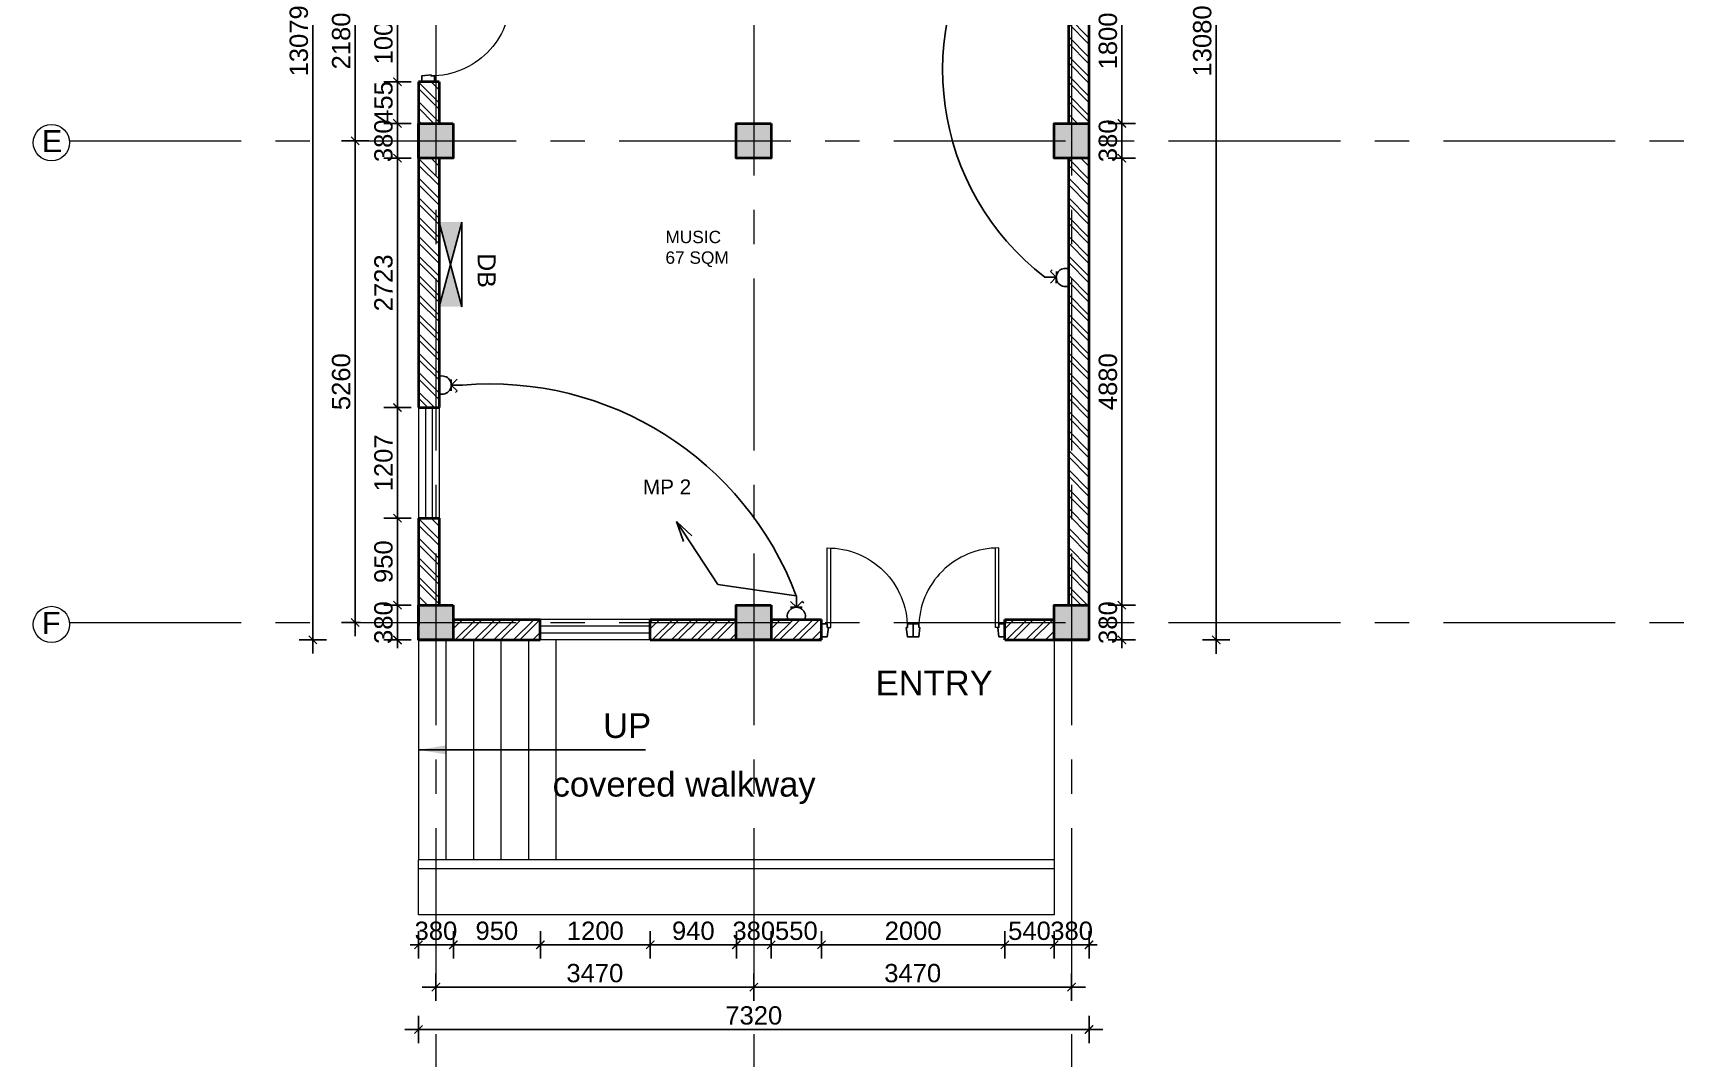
# Model space of a CAD drawing. Header units: inches. Extents: x 527934 to 2134587, y -408734 to 227304.
# Drawn here: x 1940899 to 1959071, y -250457 to -239262 of the extents above; entities that cross this region are included whole.
import ezdxf

# ---------------------------------------------------------------- set-up
doc = ezdxf.new("R2010")
doc.units = ezdxf.units.IN
doc.header["$MEASUREMENT"] = 0
doc.linetypes.add('CENTER', pattern=[2, 1.25, -0.25, 0.25, -0.25])
for name, color, linetype, lineweight in [('2 POWER TEL COMP', 3, 'Continuous', 25), ('5 DB BOXES', 3, 'Continuous', 25), ('6 LIGHT PT WIRING', 3, 'Continuous', 25), ('7 POWER PT WIRING', 3, 'Continuous', 25), ('centre line', 1, 'CENTER', 9), ('dim', 253, 'Continuous', 9), ('door', 77, 'Continuous', 13), ('furniture', 253, 'Continuous', 5), ('hatch', 250, 'Continuous', 5), ('sill', 253, 'Continuous', 13), ('stair steps', 54, 'Continuous', 20), ('text', 7, 'Continuous', 13), ('wall - brick', 30, 'Continuous', 35), ('window', 1, 'Continuous', 15)]:
    doc.layers.add(name, color=color, linetype=linetype, lineweight=lineweight)
doc.styles.add('labelling', font='arial.ttf')
doc.styles.get("Standard").update_dxf_attribs({"font": 'arial.ttf'})
doc.styles.add('style1', font='arial.ttf')
doc.dimstyles.new('dim 100', dxfattribs={"dimtxt": 200, "dimasz": 90, "dimexe": 150, "dimexo": 150, "dimgap": 50, "dimtad": 1, "dimdec": 0, "dimzin": 0, "dimdsep": 46, "dimtxsty": 'Standard', "dimblk": 'ARCHTICK', "dimcen": 100, "dimdle": 150, "dimazin": 0, "dimtfac": 1, "dimtdec": 0, "dimtix": 1, "dimtmove": 2, "dimatfit": 3, "dimfxl": 150, "dimfxlon": 1, "dimtolj": 1, "dimtzin": 0, "dimarcsym": 0})

# ---------------------------------------------------------------- blocks, each defined once
blk = doc.blocks.new('_ArchTick')
at = {"color": 0, "linetype": 'ByBlock', "const_width": 0.15}
blk.add_lwpolyline([(-0.5, -0.5), (0.5, 0.5)], dxfattribs=at)
blk = doc.blocks.new('Dd1')
at = {"layer": 'door'}
for p, q in [((6330599, 14377), (6330625, 14377)), ((6330625, 14377), (6330625, 13510)), ((6330587, 14339), (6330587, 13509))]:
    blk.add_line(p, q, dxfattribs=at)
at = {"layer": 'door', "lineweight": 25}
for points in [[(6330599, 14377), (6330587, 14377), (6330587, 14339), (6330524, 14339), (6330524, 14479), (6330587, 14479)], [(6331449, 14377), (6331461, 14377), (6331461, 14339), (6331524, 14339), (6331524, 14479), (6331461, 14479)]]:
    blk.add_lwpolyline(points, close=True, dxfattribs=at)
at = {"layer": 'door'}
blk.add_arc((6330593, 14377), 868, 269.6039, 0, dxfattribs=at)
blk = doc.blocks.new('*D2241')
at = {"layer": 'Defpoints', "color": 0, "ltscale": 400}
for p in [(1945409, -238791), (1944875, -239791), (1945409, -239791)]:
    blk.add_point(p, dxfattribs=at)
at = {"layer": 'dim', "color": 0, "lineweight": -2, "ltscale": 400}
for p, q in [((1944875, -238641), (1944875, -239941)), ((1945025, -238791), (1944725, -238791)), ((1945025, -239791), (1944725, -239791))]:
    blk.add_line(p, q, dxfattribs=at)
at = {"layer": 'dim', "color": 0, "lineweight": -2, "ltscale": 400, "xscale": 90, "yscale": 90, "zscale": 90}
for p, rotation in [((1944875, -238791), 90), ((1944875, -239791), 270)]:
    blk.add_blockref('_ArchTick', p, dxfattribs=dict(at, rotation=rotation))
at = {"layer": 'dim', "color": 0, "ltscale": 400, "insert": (1944723, -239291), "char_height": 200, "attachment_point": 5, "rotation": 90}
blk.add_mtext('\\A1;1000', dxfattribs=at)
blk = doc.blocks.new('*D2242')
at = {"layer": 'Defpoints', "color": 0, "ltscale": 400}
for p in [(1945409, -239791), (1944875, -240246), (1945409, -240246)]:
    blk.add_point(p, dxfattribs=at)
at = {"layer": 'dim', "color": 0, "lineweight": -2, "ltscale": 400}
for p, q in [((1945025, -239791), (1944725, -239791)), ((1944875, -239791), (1944875, -239701)), ((1944875, -239791), (1944875, -240246)), ((1945025, -240246), (1944725, -240246)), ((1944875, -240246), (1944875, -240336))]:
    blk.add_line(p, q, dxfattribs=at)
at = {"layer": 'dim', "color": 0, "lineweight": -2, "ltscale": 400, "xscale": 90, "yscale": 90, "zscale": 90}
for p, rotation in [((1944875, -239791), 270), ((1944875, -240246), 90)]:
    blk.add_blockref('_ArchTick', p, dxfattribs=dict(at, rotation=rotation))
at = {"layer": 'dim', "color": 0, "ltscale": 400, "insert": (1944723, -240018), "char_height": 200, "attachment_point": 5, "rotation": 90}
blk.add_mtext('\\A1;455', dxfattribs=at)
blk = doc.blocks.new('*D2243')
at = {"layer": 'Defpoints', "color": 0, "ltscale": 400}
for p in [(1945409, -240246), (1944875, -240626), (1945409, -240626)]:
    blk.add_point(p, dxfattribs=at)
at = {"layer": 'dim', "color": 0, "lineweight": -2, "ltscale": 400}
for p, q in [((1944875, -240246), (1944875, -240156)), ((1945025, -240246), (1944725, -240246)), ((1944875, -240246), (1944875, -240626)), ((1945025, -240626), (1944725, -240626)), ((1944875, -240626), (1944875, -240716))]:
    blk.add_line(p, q, dxfattribs=at)
at = {"layer": 'dim', "color": 0, "lineweight": -2, "ltscale": 400, "xscale": 90, "yscale": 90, "zscale": 90}
for p, rotation in [((1944875, -240246), 270), ((1944875, -240626), 90)]:
    blk.add_blockref('_ArchTick', p, dxfattribs=dict(at, rotation=rotation))
at = {"layer": 'dim', "color": 0, "ltscale": 400, "insert": (1944723, -240436), "char_height": 200, "attachment_point": 5, "rotation": 90}
blk.add_mtext('\\A1;380', dxfattribs=at)
blk = doc.blocks.new('*D2244')
at = {"layer": 'Defpoints', "color": 0, "ltscale": 400}
for p in [(1945409, -240626), (1944875, -243349), (1945409, -243349)]:
    blk.add_point(p, dxfattribs=at)
at = {"layer": 'dim', "color": 0, "lineweight": -2, "ltscale": 400}
for p, q in [((1944875, -240476), (1944875, -243499)), ((1945025, -240626), (1944725, -240626)), ((1945025, -243349), (1944725, -243349))]:
    blk.add_line(p, q, dxfattribs=at)
at = {"layer": 'dim', "color": 0, "lineweight": -2, "ltscale": 400, "xscale": 90, "yscale": 90, "zscale": 90}
for p, rotation in [((1944875, -240626), 90), ((1944875, -243349), 270)]:
    blk.add_blockref('_ArchTick', p, dxfattribs=dict(at, rotation=rotation))
at = {"layer": 'dim', "color": 0, "ltscale": 400, "insert": (1944723, -241987), "char_height": 200, "attachment_point": 5, "rotation": 90}
blk.add_mtext('\\A1;2723', dxfattribs=at)
blk = doc.blocks.new('*D2245')
at = {"layer": 'Defpoints', "color": 0, "ltscale": 400}
for p in [(1945409, -243349), (1944875, -244556), (1945409, -244556)]:
    blk.add_point(p, dxfattribs=at)
at = {"layer": 'dim', "color": 0, "lineweight": -2, "ltscale": 400}
for p, q in [((1944875, -243199), (1944875, -244706)), ((1945025, -243349), (1944725, -243349)), ((1945025, -244556), (1944725, -244556))]:
    blk.add_line(p, q, dxfattribs=at)
at = {"layer": 'dim', "color": 0, "lineweight": -2, "ltscale": 400, "xscale": 90, "yscale": 90, "zscale": 90}
for p, rotation in [((1944875, -243349), 90), ((1944875, -244556), 270)]:
    blk.add_blockref('_ArchTick', p, dxfattribs=dict(at, rotation=rotation))
at = {"layer": 'dim', "color": 0, "ltscale": 400, "insert": (1944723, -243952), "char_height": 200, "attachment_point": 5, "rotation": 90}
blk.add_mtext('\\A1;1207', dxfattribs=at)
blk = doc.blocks.new('*D2246')
at = {"layer": 'Defpoints', "color": 0, "ltscale": 400}
for p in [(1945409, -244556), (1944875, -245506), (1945409, -245506)]:
    blk.add_point(p, dxfattribs=at)
at = {"layer": 'dim', "color": 0, "lineweight": -2, "ltscale": 400}
for p, q in [((1945025, -244556), (1944725, -244556)), ((1944875, -244406), (1944875, -245656)), ((1945025, -245506), (1944725, -245506))]:
    blk.add_line(p, q, dxfattribs=at)
at = {"layer": 'dim', "color": 0, "lineweight": -2, "ltscale": 400, "xscale": 90, "yscale": 90, "zscale": 90}
for p, rotation in [((1944875, -244556), 90), ((1944875, -245506), 270)]:
    blk.add_blockref('_ArchTick', p, dxfattribs=dict(at, rotation=rotation))
at = {"layer": 'dim', "color": 0, "ltscale": 400, "insert": (1944723, -245031), "char_height": 200, "attachment_point": 5, "rotation": 90}
blk.add_mtext('\\A1;950', dxfattribs=at)
blk = doc.blocks.new('*D2247')
at = {"layer": 'Defpoints', "color": 0, "ltscale": 400}
for p in [(1945409, -245506), (1944875, -245886), (1945409, -245886)]:
    blk.add_point(p, dxfattribs=at)
at = {"layer": 'dim', "color": 0, "lineweight": -2, "ltscale": 400}
for p, q in [((1944875, -245506), (1944875, -245416)), ((1945025, -245506), (1944725, -245506)), ((1944875, -245506), (1944875, -245886)), ((1945025, -245886), (1944725, -245886)), ((1944875, -245886), (1944875, -245976))]:
    blk.add_line(p, q, dxfattribs=at)
at = {"layer": 'dim', "color": 0, "lineweight": -2, "ltscale": 400, "xscale": 90, "yscale": 90, "zscale": 90}
for p, rotation in [((1944875, -245506), 270), ((1944875, -245886), 90)]:
    blk.add_blockref('_ArchTick', p, dxfattribs=dict(at, rotation=rotation))
at = {"layer": 'dim', "color": 0, "ltscale": 400, "insert": (1944723, -245696), "char_height": 200, "attachment_point": 5, "rotation": 90}
blk.add_mtext('\\A1;380', dxfattribs=at)
blk = doc.blocks.new('*D2248')
at = {"layer": 'Defpoints', "color": 0, "ltscale": 400}
for p in [(1945928, -232806), (1943951, -245885), (1945928, -245885)]:
    blk.add_point(p, dxfattribs=at)
at = {"layer": 'dim', "color": 0, "lineweight": -2, "ltscale": 400}
for p, q in [((1943951, -232656), (1943951, -246035)), ((1944101, -232806), (1943801, -232806)), ((1944101, -245885), (1943801, -245885))]:
    blk.add_line(p, q, dxfattribs=at)
at = {"layer": 'dim', "color": 0, "lineweight": -2, "ltscale": 400, "xscale": 90, "yscale": 90, "zscale": 90}
for p, rotation in [((1943951, -232806), 90), ((1943951, -245885), 270)]:
    blk.add_blockref('_ArchTick', p, dxfattribs=dict(at, rotation=rotation))
at = {"layer": 'dim', "color": 0, "ltscale": 400, "insert": (1943799, -239345), "char_height": 200, "attachment_point": 5, "rotation": 90}
blk.add_mtext('\\A1;13079', dxfattribs=at)
blk = doc.blocks.new('*D2250')
at = {"layer": 'Defpoints', "color": 0, "ltscale": 400}
for p in [(1945433, -238256), (1944413, -240436), (1945433, -240436)]:
    blk.add_point(p, dxfattribs=at)
at = {"layer": 'dim', "color": 0, "lineweight": -2, "ltscale": 400}
for p, q in [((1944413, -238106), (1944413, -240586)), ((1944563, -238256), (1944263, -238256)), ((1944563, -240436), (1944263, -240436))]:
    blk.add_line(p, q, dxfattribs=at)
at = {"layer": 'dim', "color": 0, "lineweight": -2, "ltscale": 400, "xscale": 90, "yscale": 90, "zscale": 90}
for p, rotation in [((1944413, -238256), 90), ((1944413, -240436), 270)]:
    blk.add_blockref('_ArchTick', p, dxfattribs=dict(at, rotation=rotation))
at = {"layer": 'dim', "color": 0, "ltscale": 400, "insert": (1944261, -239346), "char_height": 200, "attachment_point": 5, "rotation": 90}
blk.add_mtext('\\A1;2180', dxfattribs=at)
blk = doc.blocks.new('*D2251')
at = {"layer": 'Defpoints', "color": 0, "ltscale": 400}
for p in [(1945105, -245485), (1945485, -245485), (1945485, -249214)]:
    blk.add_point(p, dxfattribs=at)
at = {"layer": 'dim', "color": 0, "lineweight": -2, "ltscale": 400}
for p, q in [((1945105, -249064), (1945105, -249364)), ((1945485, -249064), (1945485, -249364)), ((1945105, -249214), (1945015, -249214)), ((1945105, -249214), (1945485, -249214)), ((1945485, -249214), (1945575, -249214))]:
    blk.add_line(p, q, dxfattribs=at)
at = {"layer": 'dim', "color": 0, "lineweight": -2, "ltscale": 400, "xscale": 90, "yscale": 90, "zscale": 90}
blk.add_blockref('_ArchTick', (1945105, -249214), dxfattribs=at)
at = {"layer": 'dim', "color": 0, "lineweight": -2, "ltscale": 400, "xscale": 90, "yscale": 90, "zscale": 90, "rotation": 180}
blk.add_blockref('_ArchTick', (1945485, -249214), dxfattribs=at)
at = {"layer": 'dim', "color": 0, "ltscale": 400, "insert": (1945295, -249062), "char_height": 200, "attachment_point": 5}
blk.add_mtext('\\A1;380', dxfattribs=at)
blk = doc.blocks.new('*D2252')
at = {"layer": 'Defpoints', "color": 0, "ltscale": 400}
for p in [(1945485, -245485), (1946435, -245485), (1946435, -249214)]:
    blk.add_point(p, dxfattribs=at)
at = {"layer": 'dim', "color": 0, "lineweight": -2, "ltscale": 400}
for p, q in [((1945485, -249064), (1945485, -249364)), ((1946435, -249064), (1946435, -249364)), ((1945335, -249214), (1946585, -249214))]:
    blk.add_line(p, q, dxfattribs=at)
at = {"layer": 'dim', "color": 0, "lineweight": -2, "ltscale": 400, "xscale": 90, "yscale": 90, "zscale": 90, "rotation": 180}
blk.add_blockref('_ArchTick', (1945485, -249214), dxfattribs=at)
at = {"layer": 'dim', "color": 0, "lineweight": -2, "ltscale": 400, "xscale": 90, "yscale": 90, "zscale": 90}
blk.add_blockref('_ArchTick', (1946435, -249214), dxfattribs=at)
at = {"layer": 'dim', "color": 0, "ltscale": 400, "insert": (1945960, -249062), "char_height": 200, "attachment_point": 5}
blk.add_mtext('\\A1;950', dxfattribs=at)
blk = doc.blocks.new('*D2253')
at = {"layer": 'Defpoints', "color": 0, "ltscale": 400}
for p in [(1946435, -245485), (1947635, -245485), (1947635, -249214)]:
    blk.add_point(p, dxfattribs=at)
at = {"layer": 'dim', "color": 0, "lineweight": -2, "ltscale": 400}
for p, q in [((1946435, -249064), (1946435, -249364)), ((1947635, -249064), (1947635, -249364)), ((1946285, -249214), (1947785, -249214))]:
    blk.add_line(p, q, dxfattribs=at)
at = {"layer": 'dim', "color": 0, "lineweight": -2, "ltscale": 400, "xscale": 90, "yscale": 90, "zscale": 90, "rotation": 180}
blk.add_blockref('_ArchTick', (1946435, -249214), dxfattribs=at)
at = {"layer": 'dim', "color": 0, "lineweight": -2, "ltscale": 400, "xscale": 90, "yscale": 90, "zscale": 90}
blk.add_blockref('_ArchTick', (1947635, -249214), dxfattribs=at)
at = {"layer": 'dim', "color": 0, "ltscale": 400, "insert": (1947035, -249062), "char_height": 200, "attachment_point": 5}
blk.add_mtext('\\A1;1200', dxfattribs=at)
blk = doc.blocks.new('*D2254')
at = {"layer": 'Defpoints', "color": 0, "ltscale": 400}
for p in [(1947635, -245485), (1948575, -245485), (1948575, -249214)]:
    blk.add_point(p, dxfattribs=at)
at = {"layer": 'dim', "color": 0, "lineweight": -2, "ltscale": 400}
for p, q in [((1947635, -249064), (1947635, -249364)), ((1948575, -249064), (1948575, -249364)), ((1947485, -249214), (1948725, -249214))]:
    blk.add_line(p, q, dxfattribs=at)
at = {"layer": 'dim', "color": 0, "lineweight": -2, "ltscale": 400, "xscale": 90, "yscale": 90, "zscale": 90, "rotation": 180}
blk.add_blockref('_ArchTick', (1947635, -249214), dxfattribs=at)
at = {"layer": 'dim', "color": 0, "lineweight": -2, "ltscale": 400, "xscale": 90, "yscale": 90, "zscale": 90}
blk.add_blockref('_ArchTick', (1948575, -249214), dxfattribs=at)
at = {"layer": 'dim', "color": 0, "ltscale": 400, "insert": (1948105, -249062), "char_height": 200, "attachment_point": 5}
blk.add_mtext('\\A1;940', dxfattribs=at)
blk = doc.blocks.new('*D2255')
at = {"layer": 'Defpoints', "color": 0, "ltscale": 400}
for p in [(1948575, -245485), (1948955, -245485), (1948955, -249214)]:
    blk.add_point(p, dxfattribs=at)
at = {"layer": 'dim', "color": 0, "lineweight": -2, "ltscale": 400}
for p, q in [((1948575, -249064), (1948575, -249364)), ((1948955, -249064), (1948955, -249364)), ((1948575, -249214), (1948485, -249214)), ((1948575, -249214), (1948955, -249214)), ((1948955, -249214), (1949045, -249214))]:
    blk.add_line(p, q, dxfattribs=at)
at = {"layer": 'dim', "color": 0, "lineweight": -2, "ltscale": 400, "xscale": 90, "yscale": 90, "zscale": 90}
blk.add_blockref('_ArchTick', (1948575, -249214), dxfattribs=at)
at = {"layer": 'dim', "color": 0, "lineweight": -2, "ltscale": 400, "xscale": 90, "yscale": 90, "zscale": 90, "rotation": 180}
blk.add_blockref('_ArchTick', (1948955, -249214), dxfattribs=at)
at = {"layer": 'dim', "color": 0, "ltscale": 400, "insert": (1948765, -249062), "char_height": 200, "attachment_point": 5}
blk.add_mtext('\\A1;380', dxfattribs=at)
blk = doc.blocks.new('*D2256')
at = {"layer": 'Defpoints', "color": 0, "ltscale": 400}
for p in [(1948955, -245485), (1949505, -245485), (1949505, -249214)]:
    blk.add_point(p, dxfattribs=at)
at = {"layer": 'dim', "color": 0, "lineweight": -2, "ltscale": 400}
for p, q in [((1948955, -249064), (1948955, -249364)), ((1949505, -249064), (1949505, -249364)), ((1948805, -249214), (1949655, -249214))]:
    blk.add_line(p, q, dxfattribs=at)
at = {"layer": 'dim', "color": 0, "lineweight": -2, "ltscale": 400, "xscale": 90, "yscale": 90, "zscale": 90, "rotation": 180}
blk.add_blockref('_ArchTick', (1948955, -249214), dxfattribs=at)
at = {"layer": 'dim', "color": 0, "lineweight": -2, "ltscale": 400, "xscale": 90, "yscale": 90, "zscale": 90}
blk.add_blockref('_ArchTick', (1949505, -249214), dxfattribs=at)
at = {"layer": 'dim', "color": 0, "ltscale": 400, "insert": (1949230, -249062), "char_height": 200, "attachment_point": 5}
blk.add_mtext('\\A1;550', dxfattribs=at)
blk = doc.blocks.new('*D2257')
at = {"layer": 'Defpoints', "color": 0, "ltscale": 400}
for p in [(1951505, -245485), (1952045, -245485), (1952045, -249214)]:
    blk.add_point(p, dxfattribs=at)
at = {"layer": 'dim', "color": 0, "lineweight": -2, "ltscale": 400}
for p, q in [((1951505, -249064), (1951505, -249364)), ((1952045, -249064), (1952045, -249364)), ((1951505, -249214), (1951415, -249214)), ((1951505, -249214), (1952045, -249214)), ((1952045, -249214), (1952135, -249214))]:
    blk.add_line(p, q, dxfattribs=at)
at = {"layer": 'dim', "color": 0, "lineweight": -2, "ltscale": 400, "xscale": 90, "yscale": 90, "zscale": 90}
blk.add_blockref('_ArchTick', (1951505, -249214), dxfattribs=at)
at = {"layer": 'dim', "color": 0, "lineweight": -2, "ltscale": 400, "xscale": 90, "yscale": 90, "zscale": 90, "rotation": 180}
blk.add_blockref('_ArchTick', (1952045, -249214), dxfattribs=at)
at = {"layer": 'dim', "color": 0, "ltscale": 400, "insert": (1951775, -249062), "char_height": 200, "attachment_point": 5}
blk.add_mtext('\\A1;540', dxfattribs=at)
blk = doc.blocks.new('*D2258')
at = {"layer": 'Defpoints', "color": 0, "ltscale": 400}
for p in [(1952045, -245485), (1952425, -245485), (1952425, -249214)]:
    blk.add_point(p, dxfattribs=at)
at = {"layer": 'dim', "color": 0, "lineweight": -2, "ltscale": 400}
for p, q in [((1952045, -249064), (1952045, -249364)), ((1952425, -249064), (1952425, -249364)), ((1952045, -249214), (1951955, -249214)), ((1952045, -249214), (1952425, -249214)), ((1952425, -249214), (1952515, -249214))]:
    blk.add_line(p, q, dxfattribs=at)
at = {"layer": 'dim', "color": 0, "lineweight": -2, "ltscale": 400, "xscale": 90, "yscale": 90, "zscale": 90}
blk.add_blockref('_ArchTick', (1952045, -249214), dxfattribs=at)
at = {"layer": 'dim', "color": 0, "lineweight": -2, "ltscale": 400, "xscale": 90, "yscale": 90, "zscale": 90, "rotation": 180}
blk.add_blockref('_ArchTick', (1952425, -249214), dxfattribs=at)
at = {"layer": 'dim', "color": 0, "ltscale": 400, "insert": (1952235, -249062), "char_height": 200, "attachment_point": 5}
blk.add_mtext('\\A1;380', dxfattribs=at)
blk = doc.blocks.new('*D2259')
at = {"layer": 'Defpoints', "color": 0, "ltscale": 400}
for p in [(1945295, -245539), (1948765, -245539), (1948765, -249676)]:
    blk.add_point(p, dxfattribs=at)
at = {"layer": 'dim', "color": 0, "lineweight": -2, "ltscale": 400}
for p, q in [((1945295, -249526), (1945295, -249826)), ((1948765, -249526), (1948765, -249826)), ((1945145, -249676), (1948915, -249676))]:
    blk.add_line(p, q, dxfattribs=at)
at = {"layer": 'dim', "color": 0, "lineweight": -2, "ltscale": 400, "xscale": 90, "yscale": 90, "zscale": 90, "rotation": 180}
blk.add_blockref('_ArchTick', (1945295, -249676), dxfattribs=at)
at = {"layer": 'dim', "color": 0, "lineweight": -2, "ltscale": 400, "xscale": 90, "yscale": 90, "zscale": 90}
blk.add_blockref('_ArchTick', (1948765, -249676), dxfattribs=at)
at = {"layer": 'dim', "color": 0, "ltscale": 400, "insert": (1947030, -249524), "char_height": 200, "attachment_point": 5}
blk.add_mtext('\\A1;3470', dxfattribs=at)
blk = doc.blocks.new('*D2260')
at = {"layer": 'Defpoints', "color": 0, "ltscale": 400}
for p in [(1948765, -245539), (1952235, -245539), (1952235, -249676)]:
    blk.add_point(p, dxfattribs=at)
at = {"layer": 'dim', "color": 0, "lineweight": -2, "ltscale": 400}
for p, q in [((1948765, -249526), (1948765, -249826)), ((1952235, -249526), (1952235, -249826)), ((1948615, -249676), (1952385, -249676))]:
    blk.add_line(p, q, dxfattribs=at)
at = {"layer": 'dim', "color": 0, "lineweight": -2, "ltscale": 400, "xscale": 90, "yscale": 90, "zscale": 90, "rotation": 180}
blk.add_blockref('_ArchTick', (1948765, -249676), dxfattribs=at)
at = {"layer": 'dim', "color": 0, "lineweight": -2, "ltscale": 400, "xscale": 90, "yscale": 90, "zscale": 90}
blk.add_blockref('_ArchTick', (1952235, -249676), dxfattribs=at)
at = {"layer": 'dim', "color": 0, "ltscale": 400, "insert": (1950500, -249524), "char_height": 200, "attachment_point": 5}
blk.add_mtext('\\A1;3470', dxfattribs=at)
blk = doc.blocks.new('*D2261')
at = {"layer": 'Defpoints', "color": 0, "ltscale": 400}
for p in [(1945105, -245665), (1952425, -245666), (1952425, -250138)]:
    blk.add_point(p, dxfattribs=at)
at = {"layer": 'dim', "color": 0, "lineweight": -2, "ltscale": 400}
for p, q in [((1945105, -249988), (1945105, -250288)), ((1952425, -249988), (1952425, -250288)), ((1944955, -250138), (1952575, -250138))]:
    blk.add_line(p, q, dxfattribs=at)
at = {"layer": 'dim', "color": 0, "lineweight": -2, "ltscale": 400, "xscale": 90, "yscale": 90, "zscale": 90, "rotation": 180}
blk.add_blockref('_ArchTick', (1945105, -250138), dxfattribs=at)
at = {"layer": 'dim', "color": 0, "lineweight": -2, "ltscale": 400, "xscale": 90, "yscale": 90, "zscale": 90}
blk.add_blockref('_ArchTick', (1952425, -250138), dxfattribs=at)
at = {"layer": 'dim', "color": 0, "ltscale": 400, "insert": (1948765, -249986), "char_height": 200, "attachment_point": 5}
blk.add_mtext('\\A1;7320', dxfattribs=at)
blk = doc.blocks.new('*D2262')
at = {"layer": 'Defpoints', "color": 0, "ltscale": 400}
for p in [(1944413, -240436), (1944621, -240436), (1944621, -245696)]:
    blk.add_point(p, dxfattribs=at)
at = {"layer": 'furniture', "color": 0, "lineweight": -2, "ltscale": 400}
for p, q in [((1944413, -245846), (1944413, -240286)), ((1944471, -240436), (1944263, -240436)), ((1944471, -245696), (1944263, -245696))]:
    blk.add_line(p, q, dxfattribs=at)
at = {"layer": 'furniture', "color": 0, "lineweight": -2, "ltscale": 400, "xscale": 90, "yscale": 90, "zscale": 90}
for p, rotation in [((1944413, -240436), 90), ((1944413, -245696), 270)]:
    blk.add_blockref('_ArchTick', p, dxfattribs=dict(at, rotation=rotation))
at = {"layer": 'furniture', "color": 0, "ltscale": 400, "insert": (1944261, -243066), "char_height": 200, "attachment_point": 5, "rotation": 90}
blk.add_mtext('\\A1;5260', dxfattribs=at)
blk = doc.blocks.new('*D2263')
at = {"layer": 'Defpoints', "color": 0, "ltscale": 400}
for p in [(1949505, -245485), (1951505, -245485), (1951505, -249214)]:
    blk.add_point(p, dxfattribs=at)
at = {"layer": 'furniture', "color": 0, "lineweight": -2, "ltscale": 400}
for p, q in [((1949505, -249064), (1949505, -249364)), ((1951505, -249064), (1951505, -249364)), ((1949355, -249214), (1951655, -249214))]:
    blk.add_line(p, q, dxfattribs=at)
at = {"layer": 'furniture', "color": 0, "lineweight": -2, "ltscale": 400, "xscale": 90, "yscale": 90, "zscale": 90, "rotation": 180}
blk.add_blockref('_ArchTick', (1949505, -249214), dxfattribs=at)
at = {"layer": 'furniture', "color": 0, "lineweight": -2, "ltscale": 400, "xscale": 90, "yscale": 90, "zscale": 90}
blk.add_blockref('_ArchTick', (1951505, -249214), dxfattribs=at)
at = {"layer": 'furniture', "color": 0, "ltscale": 400, "insert": (1950505, -249062), "char_height": 200, "attachment_point": 5}
blk.add_mtext('\\A1;2000', dxfattribs=at)
blk = doc.blocks.new('*D2784')
at = {"layer": 'Defpoints', "color": 0, "ltscale": 400}
for p in [(1952425, -245506), (1952784, -245506), (1952425, -245886)]:
    blk.add_point(p, dxfattribs=at)
at = {"layer": 'furniture', "color": 0, "lineweight": -2, "ltscale": 400}
for p, q in [((1952784, -245506), (1952784, -245416)), ((1952634, -245506), (1952934, -245506)), ((1952784, -245886), (1952784, -245506)), ((1952634, -245886), (1952934, -245886)), ((1952784, -245886), (1952784, -245976))]:
    blk.add_line(p, q, dxfattribs=at)
at = {"layer": 'furniture', "color": 0, "lineweight": -2, "ltscale": 400, "xscale": 90, "yscale": 90, "zscale": 90}
for p, rotation in [((1952784, -245506), 270), ((1952784, -245886), 90)]:
    blk.add_blockref('_ArchTick', p, dxfattribs=dict(at, rotation=rotation))
at = {"layer": 'furniture', "color": 0, "ltscale": 400, "insert": (1952632, -245696), "char_height": 200, "attachment_point": 5, "rotation": 90}
blk.add_mtext('\\A1;380', dxfattribs=at)
blk = doc.blocks.new('*D2785')
at = {"layer": 'Defpoints', "color": 0, "ltscale": 400}
for p in [(1952425, -240626), (1952784, -240626), (1952425, -245506)]:
    blk.add_point(p, dxfattribs=at)
at = {"layer": 'furniture', "color": 0, "lineweight": -2, "ltscale": 400}
for p, q in [((1952784, -245656), (1952784, -240476)), ((1952634, -240626), (1952934, -240626)), ((1952634, -245506), (1952934, -245506))]:
    blk.add_line(p, q, dxfattribs=at)
at = {"layer": 'furniture', "color": 0, "lineweight": -2, "ltscale": 400, "xscale": 90, "yscale": 90, "zscale": 90}
for p, rotation in [((1952784, -240626), 90), ((1952784, -245506), 270)]:
    blk.add_blockref('_ArchTick', p, dxfattribs=dict(at, rotation=rotation))
at = {"layer": 'furniture', "color": 0, "ltscale": 400, "insert": (1952632, -243066), "char_height": 200, "attachment_point": 5, "rotation": 90}
blk.add_mtext('\\A1;4880', dxfattribs=at)
blk = doc.blocks.new('*D2786')
at = {"layer": 'Defpoints', "color": 0, "ltscale": 400}
for p in [(1952425, -240246), (1952784, -240246), (1952425, -240626)]:
    blk.add_point(p, dxfattribs=at)
at = {"layer": 'furniture', "color": 0, "lineweight": -2, "ltscale": 400}
for p, q in [((1952784, -240246), (1952784, -240156)), ((1952634, -240246), (1952934, -240246)), ((1952784, -240626), (1952784, -240246)), ((1952634, -240626), (1952934, -240626)), ((1952784, -240626), (1952784, -240716))]:
    blk.add_line(p, q, dxfattribs=at)
at = {"layer": 'furniture', "color": 0, "lineweight": -2, "ltscale": 400, "xscale": 90, "yscale": 90, "zscale": 90}
for p, rotation in [((1952784, -240246), 270), ((1952784, -240626), 90)]:
    blk.add_blockref('_ArchTick', p, dxfattribs=dict(at, rotation=rotation))
at = {"layer": 'furniture', "color": 0, "ltscale": 400, "insert": (1952632, -240436), "char_height": 200, "attachment_point": 5, "rotation": 90}
blk.add_mtext('\\A1;380', dxfattribs=at)
blk = doc.blocks.new('*D2787')
at = {"layer": 'Defpoints', "color": 0, "ltscale": 400}
for p in [(1952425, -238446), (1952784, -238446), (1952425, -240246)]:
    blk.add_point(p, dxfattribs=at)
at = {"layer": 'furniture', "color": 0, "lineweight": -2, "ltscale": 400}
for p, q in [((1952784, -240396), (1952784, -238296)), ((1952634, -238446), (1952934, -238446)), ((1952634, -240246), (1952934, -240246))]:
    blk.add_line(p, q, dxfattribs=at)
at = {"layer": 'furniture', "color": 0, "lineweight": -2, "ltscale": 400, "xscale": 90, "yscale": 90, "zscale": 90}
for p, rotation in [((1952784, -238446), 90), ((1952784, -240246), 270)]:
    blk.add_blockref('_ArchTick', p, dxfattribs=dict(at, rotation=rotation))
at = {"layer": 'furniture', "color": 0, "ltscale": 400, "insert": (1952632, -239346), "char_height": 200, "attachment_point": 5, "rotation": 90}
blk.add_mtext('\\A1;1800', dxfattribs=at)
blk = doc.blocks.new('*D2790')
at = {"layer": 'Defpoints', "color": 0, "ltscale": 400}
for p in [(1952425, -232806), (1952425, -245886), (1953814, -245886)]:
    blk.add_point(p, dxfattribs=at)
at = {"layer": 'furniture', "color": 0, "lineweight": -2, "ltscale": 400}
for p, q in [((1953814, -232656), (1953814, -246036)), ((1953664, -232806), (1953964, -232806)), ((1953664, -245886), (1953964, -245886))]:
    blk.add_line(p, q, dxfattribs=at)
at = {"layer": 'furniture', "color": 0, "lineweight": -2, "ltscale": 400, "xscale": 90, "yscale": 90, "zscale": 90}
for p, rotation in [((1953814, -232806), 90), ((1953814, -245886), 270)]:
    blk.add_blockref('_ArchTick', p, dxfattribs=dict(at, rotation=rotation))
at = {"layer": 'furniture', "color": 0, "ltscale": 400, "insert": (1953662, -239346), "char_height": 200, "attachment_point": 5, "rotation": 90}
blk.add_mtext('\\A1;13080', dxfattribs=at)
blk = doc.blocks.new('15 amp socket')
at = {"color": 3, "lineweight": 25}
for p, q in [((593022, 179162), (592958, 179225)), ((593022, 179162), (593022, 179286)), ((593022, 179162), (593085, 179225)), ((593085, 179225), (593102, 179208)), ((592928, 179029), (593115, 179029)), ((592960, 179162), (593084, 179162))]:
    blk.add_line(p, q, dxfattribs=at)
blk.add_arc((593022, 179062), 99.5, 340.3538, 199.6462, dxfattribs=at)
blk = doc.blocks.new('*U1964')
at = {"color": 3}
for p, q in [((-181326.36, -126938.56), (-181344.77, -126949.96)), ((-181344.77, -126949.96), (-181364.4, -126944.03)), ((-181364.4, -126944.03), (-181359.51, -126947)), ((-181364.4, -126944.03), (-181358.7, -126944.33))]:
    blk.add_line(p, q, dxfattribs=at)
blk = doc.blocks.new('mpb')
h = blk.add_hatch(color=3)
h.paths.add_polyline_path([(531970, 179435), (531970, 179646), (531575, 179540)])
h.paths.add_polyline_path([(531575, 179540), (531284, 179618), (531284, 179462)])
h.paths.add_polyline_path([(531284, 179462), (531284, 179618), (531180, 179646), (531180, 179435)])
at = {"color": 3}
for p, q in [((531180, 179646), (531970, 179646)), ((531180, 179646), (531970, 179435)), ((531970, 179646), (531180, 179435)), ((531970, 179435), (531180, 179435))]:
    blk.add_line(p, q, dxfattribs=at)

msp = doc.modelspace()

# ---------------------------------------------------------------- hatches: boundary and pattern name
h = msp.add_hatch()
h.set_pattern_fill('ANSI31', color=256, scale=10, angle=-90)
h.set_pattern_definition([(315, (1942772.7175, 165779.0668), (0.8838834765, 0.8838834765), [])])
h.paths.add_polyline_path([(1952424.5, -233186), (1952424.5, -232806), (1952044.5, -232806), (1952044.5, -233186)])
h.paths.add_polyline_path([(1952424.5, -238446), (1952424.5, -238066), (1952044.5, -238066), (1952044.5, -238446)])
h.paths.add_polyline_path([(1952424.5, -240626), (1952424.5, -240246), (1952044.5, -240246), (1952044.5, -240626)])
h.paths.add_polyline_path([(1952424.5, -245886), (1952424.5, -245506), (1952044.5, -245506), (1952044.5, -245886)])
h.paths.add_polyline_path([(1948954.5, -240626), (1948954.5, -240246), (1948574.5, -240246), (1948574.5, -240626)])
h.paths.add_polyline_path([(1948954.5, -245886), (1948954.5, -245506), (1948574.5, -245506), (1948574.5, -245886)])
h.paths.add_polyline_path([(1948954.5, -238446), (1948954.5, -238066), (1948574.5, -238066), (1948574.5, -238446)])
h.paths.add_polyline_path([(1948954.5, -233186), (1948954.5, -232806), (1948574.5, -232806), (1948574.5, -233186)])
h.paths.add_polyline_path([(1945484.5, -233186), (1945484.5, -232806), (1945104.5, -232806), (1945104.5, -233186)])
h.paths.add_polyline_path([(1945484.5, -238446), (1945484.5, -238066), (1945104.5, -238066), (1945104.5, -238446)])
h.paths.add_polyline_path([(1945484.5, -240626), (1945484.5, -240246), (1945104.5, -240246), (1945104.5, -240626)])
h.paths.add_polyline_path([(1945484.5, -245886), (1945484.5, -245506), (1945104.5, -245506), (1945104.5, -245886)])
at = {"layer": 'hatch', "lineweight": 5, "ltscale": 400}
h = msp.add_hatch(dxfattribs=at)
h.set_pattern_fill('ANSI32', color=256, scale=400, angle=-90)
h.set_pattern_definition([(315, (1983717.66, 2265858.03), (106.066017, 106.066017), []), (315, (1983717.66, 2265787.32), (106.066017, 106.066017), [])])
edge = h.paths.add_edge_path()
edge.add_line((1952199.5, -238446), (1952424.5, -238446))
edge.add_line((1952424.5, -238446), (1952424.5, -240246))
edge.add_line((1952424.5, -240246), (1952199.5, -240246))
edge.add_line((1952199.5, -240246), (1952199.5, -238440))
h = msp.add_hatch(dxfattribs=at)
h.set_pattern_fill('ANSI32', color=256, scale=400, angle=-90)
h.set_pattern_definition([(315, (1976622.66, 2264513.03), (106.066017, 106.066017), []), (315, (1976622.66, 2264442.32), (106.066017, 106.066017), [])])
edge = h.paths.add_edge_path()
edge.add_line((1945104.5, -239791), (1945329.5, -239791))
edge.add_line((1945329.5, -239791), (1945329.5, -240246))
edge.add_line((1945329.5, -240246), (1945104.5, -240246))
edge.add_line((1945104.5, -240246), (1945104.5, -239785))
h = msp.add_hatch(dxfattribs=at)
h.set_pattern_fill('ANSI32', color=256, scale=400, angle=-90)
h.set_pattern_definition([(315, (1976622.66, 2263678.03), (106.066017, 106.066017), []), (315, (1976622.66, 2263607.32), (106.066017, 106.066017), [])])
edge = h.paths.add_edge_path()
edge.add_line((1945104.5, -240626), (1945329.5, -240626))
edge.add_line((1945329.5, -240626), (1945329.5, -243349))
edge.add_line((1945329.5, -243349), (1945104.5, -243349))
edge.add_line((1945104.5, -243349), (1945104.5, -240620))
h = msp.add_hatch(dxfattribs=at)
h.set_pattern_fill('ANSI32', color=256, scale=400, angle=-90)
h.set_pattern_definition([(315, (1983717.66, 2263678.03), (106.066017, 106.066017), []), (315, (1983717.66, 2263607.32), (106.066017, 106.066017), [])])
edge = h.paths.add_edge_path()
edge.add_line((1952199.5, -240626), (1952424.5, -240626))
edge.add_line((1952424.5, -240626), (1952424.5, -245506))
edge.add_line((1952424.5, -245506), (1952199.5, -245506))
edge.add_line((1952199.5, -245506), (1952199.5, -240620))
h = msp.add_hatch(dxfattribs=at)
h.set_pattern_fill('ANSI32', color=256, scale=400, angle=-90)
h.set_pattern_definition([(315, (1976622.66, 2259748.03), (106.066017, 106.066017), []), (315, (1976622.66, 2259677.32), (106.066017, 106.066017), [])])
edge = h.paths.add_edge_path()
edge.add_line((1945104.5, -244556), (1945329.5, -244556))
edge.add_line((1945329.5, -244556), (1945329.5, -245506))
edge.add_line((1945329.5, -245506), (1945104.5, -245506))
edge.add_line((1945104.5, -245506), (1945104.5, -244550))
h = msp.add_hatch(dxfattribs=at)
h.set_pattern_fill('ANSI32', color=256, scale=400)
h.set_pattern_definition([(45, (-558803.54, -214367.84), (-106.066017, 106.066017), []), (45, (-558732.83, -214367.84), (-106.066017, 106.066017), [])])
h.paths.add_polyline_path([(1945494.5, -245886), (1945494.5, -245661), (1946434.5, -245661), (1946434.5, -245886)])
h = msp.add_hatch(dxfattribs=at)
h.set_pattern_fill('ANSI32', color=256, scale=400)
h.set_pattern_definition([(45, (-556653.54, -214367.84), (-106.066017, 106.066017), []), (45, (-556582.83, -214367.84), (-106.066017, 106.066017), [])])
h.paths.add_polyline_path([(1947644.5, -245886), (1947644.5, -245661), (1948574.5, -245661), (1948574.5, -245886)])
h = msp.add_hatch(dxfattribs=at)
h.set_pattern_fill('ANSI32', color=256, scale=400)
h.set_pattern_definition([(45, (-555333.54, -214367.84), (-106.066017, 106.066017), []), (45, (-555262.83, -214367.84), (-106.066017, 106.066017), [])])
h.paths.add_polyline_path([(1948964.5, -245886), (1948964.5, -245661), (1949504.5, -245661), (1949504.5, -245886)])
h = msp.add_hatch(dxfattribs=at)
h.set_pattern_fill('ANSI32', color=256, scale=400)
h.set_pattern_definition([(45, (-552783.54, -214367.84), (-106.066017, 106.066017), []), (45, (-552712.83, -214367.84), (-106.066017, 106.066017), [])])
edge = h.paths.add_edge_path()
edge.add_line((1951504.5, -245886), (1951504.5, -245661))
edge.add_line((1951504.5, -245661), (1952044.5, -245661))
edge.add_line((1952044.5, -245661), (1952044.5, -245886))
edge.add_line((1952044.5, -245886), (1951514.5, -245886))

# ---------------------------------------------------------------- linework, layer by layer
at = {"layer": '6 LIGHT PT WIRING', "ltscale": 400}
for centre, radius, start, end in [((1953669, -239666.4), 2842, 143.19227, 232.60359), ((1945886, -246663.4), 3572.9, 20.64452, 94.80349)]:
    msp.add_arc(centre, radius, start, end, dxfattribs=at)
at = {"layer": 'centre line', "ltscale": 1500}
for p, q in [((1945294.5, -229940.6), (1945294.5, -252511.5)), ((1948764.5, -229940.6), (1948764.5, -252511.5)), ((1952234.5, -229940.6), (1952234.5, -252511.5)), ((1941294.5, -240436), (1959070.5, -240436)), ((1941294.5, -245696), (1959070.5, -245696))]:
    msp.add_line(p, q, dxfattribs=at)
at = {"layer": 'dim'}
for centre in [(1941097.3, -240456.4), (1941097.3, -245716.4)]:
    msp.add_circle(centre, 198.2, dxfattribs=at)
at = {"layer": 'sill'}
for p, q in [((1945104.5, -243349), (1945104.5, -244556)), ((1945329.5, -243349), (1945329.5, -244556)), ((1947634.5, -245661), (1946434.5, -245661)), ((1947634.5, -245886), (1946434.5, -245886))]:
    msp.add_line(p, q, dxfattribs=at)
at = {"layer": 'stair steps'}
for p, q in [((1945104.5, -245885), (1945104.5, -248286)), ((1945404.5, -245885), (1945404.5, -248286)), ((1945704.5, -245885), (1945704.5, -248286)), ((1946004.5, -245885), (1946004.5, -248286)), ((1946304.5, -245885), (1946304.5, -248286)), ((1946604.5, -245885), (1946604.5, -248286)), ((1952044.5, -245886), (1952044.5, -248886)), ((1952044.5, -248286), (1945104.5, -248286)), ((1945104.5, -248886), (1945104.5, -248286)), ((1952044.5, -248386), (1945104.5, -248386)), ((1952044.5, -248886), (1945104.5, -248886))]:
    msp.add_line(p, q, dxfattribs=at)
at = {"layer": 'wall - brick'}
for p, q in [((1952424.5, -232847), (1952424.5, -240246)), ((1952199.5, -238446), (1952199.5, -240246)), ((1945104.5, -239791), (1945104.5, -240246)), ((1945329.5, -239791), (1945104.5, -239791)), ((1945329.5, -239791), (1945329.5, -240246)), ((1945329.5, -240146), (1945329.5, -240246)), ((1945104.5, -240246), (1945104.5, -243349)), ((1952424.5, -240246), (1952424.5, -245723)), ((1945329.5, -240626), (1945329.5, -243349)), ((1952199.5, -240626), (1952199.5, -245506)), ((1945104.5, -243349), (1945329.5, -243349)), ((1945104.5, -244556), (1945104.5, -245723)), ((1945104.5, -244556), (1945329.5, -244556)), ((1945329.5, -244556), (1945329.5, -245506)), ((1945484.5, -245661), (1946434.5, -245661)), ((1946434.5, -245886), (1946434.5, -245661)), ((1947634.5, -245661), (1948574.5, -245661)), ((1947634.5, -245886), (1947634.5, -245661)), ((1948954.5, -245661), (1949504.5, -245661)), ((1949504.5, -245886), (1949504.5, -245661)), ((1949504.5, -245886), (1949504.5, -245661)), ((1951504.5, -245661), (1952044.5, -245661)), ((1951504.5, -245886), (1951504.5, -245661)), ((1951504.5, -245886), (1951504.5, -245661)), ((1945104.5, -245886), (1946434.5, -245886)), ((1947634.5, -245886), (1949504.5, -245886)), ((1951504.5, -245886), (1952424.5, -245886))]:
    msp.add_line(p, q, dxfattribs=at)
for points in [[(1945484.5, -240246), (1945484.5, -240626), (1945104.5, -240626), (1945104.5, -240246)], [(1948954.5, -240246), (1948954.5, -240626), (1948574.5, -240626), (1948574.5, -240246)], [(1952424.5, -240246), (1952424.5, -240626), (1952044.5, -240626), (1952044.5, -240246)], [(1945484.5, -245506), (1945484.5, -245886), (1945104.5, -245886), (1945104.5, -245506)], [(1948954.5, -245506), (1948954.5, -245886), (1948574.5, -245886), (1948574.5, -245506)], [(1952424.5, -245506), (1952424.5, -245886), (1952044.5, -245886), (1952044.5, -245506)]]:
    msp.add_lwpolyline(points, close=True, dxfattribs=at)
at = {"layer": 'window'}
for p, q in [((1945179.5, -243349), (1945179.5, -244556)), ((1945254.5, -243349), (1945254.5, -244556)), ((1947634.5, -245736), (1946434.5, -245736)), ((1947634.5, -245811), (1946434.5, -245811))]:
    msp.add_line(p, q, dxfattribs=at)

# ---------------------------------------------------------------- block references
at = {"layer": '2 POWER TEL COMP'}
for p, rotation in [((2119040.8, -838495), 88.82594596633773), ((1766300.5, 349918.7), 270)]:
    msp.add_blockref('15 amp socket', p, dxfattribs=dict(at, rotation=rotation))
msp.add_blockref('15 amp socket', (1356207.8, -424690), dxfattribs=at)
at = {"layer": '5 DB BOXES', "xscale": 1.169999999925494, "yscale": 1.17000000004191, "zscale": 1.17, "rotation": 270}
msp.add_blockref('mpb', (1735390.8, 380157.6), dxfattribs=at)
at = {"layer": '7 POWER PT WIRING', "color": 3, "xscale": 39.99999999988315, "yscale": 40, "zscale": 40.00000000000001, "rotation": 320.0183563455831}
msp.add_blockref('*U1964', (10769419.9, -1015128.1), dxfattribs=at)
at = {"layer": 'dim', "xscale": -1}
for p, rotation in [((1959618.5, 6091732.9), 90), ((-4381019.4, -231372), 180)]:
    msp.add_blockref('Dd1', p, dxfattribs=dict(at, rotation=rotation))
at = {"layer": 'dim', "rotation": 180}
msp.add_blockref('Dd1', (8282028.4, -231372), dxfattribs=at)

# ---------------------------------------------------------------- texts
at = {"layer": '5 DB BOXES', "insert": (1945947, -241852.3), "char_height": 195, "width": 6266.461, "attachment_point": 2, "rotation": 270}
msp.add_mtext('{\\C3;DB}', dxfattribs=at)
at = {"layer": '7 POWER PT WIRING', "color": 3, "ltscale": 0.005, "insert": (1947818.6, -244214.8), "char_height": 161.28, "attachment_point": 5, "rotation": 0.25602, "style": 'labelling'}
msp.add_mtext('MP 2', dxfattribs=at)
at = {"layer": 'text', "style": 'style1'}
for s, p in [('E', (1940993.4, -240559.5)), ('F', (1940993.4, -245819.5))]:
    msp.add_text(s, height=240, dxfattribs=at).set_placement(p)
at = {"layer": 'text', "attachment_point": 1}
for s, insert, char_height in [('MUSIC\\P67 SQM', (1947800.5, -241418.5), 135), ('ENTRY', (1950095.4, -246219.2), 270), ('UP', (1947120.7, -246685.4), 270), ('covered walkway', (1946568.9, -247325.6), 270)]:
    msp.add_mtext_dynamic_manual_height_columns(s, width=7548.854, gutter_width=3500, heights=[0], dxfattribs=dict(at, insert=insert, char_height=char_height))

# ---------------------------------------------------------------- dimensions: what is measured, and where the dimension line sits
at = {"layer": 'dim', "ltscale": 400}
for base, p1, p2, picture, middle in [((1943951.1, -245885), (1945927.6, -232806), (1945927.6, -245885), '*D2248', (1943798.9, -239345.5)), ((1944413.1, -240436), (1945433.1, -238256), (1945433.1, -240436), '*D2250', (1944260.9, -239346)), ((1944875.1, -239791), (1945409.1, -238791), (1945409.1, -239791), '*D2241', (1944722.9, -239291)), ((1944875.1, -240246), (1945409.1, -239791), (1945409.1, -240246), '*D2242', (1944723.4, -240018.5)), ((1944875.1, -240626), (1945409.1, -240246), (1945409.1, -240626), '*D2243', (1944722.9, -240436)), ((1944875.1, -243349), (1945409.1, -240626), (1945409.1, -243349), '*D2244', (1944722.9, -241987.5)), ((1944875.1, -244556), (1945409.1, -243349), (1945409.1, -244556), '*D2245', (1944722.9, -243952.5)), ((1944875.1, -245506), (1945409.1, -244556), (1945409.1, -245506), '*D2246', (1944722.9, -245031)), ((1944875.1, -245886), (1945409.1, -245506), (1945409.1, -245886), '*D2247', (1944722.9, -245696))]:
    dim = msp.add_linear_dim(base=base, p1=p1, p2=p2, angle=90, dimstyle='dim 100', override={"dimpost": '\\X'}, dxfattribs=at)
    dim.commit()
    dim.dimension.update_dxf_attribs({"geometry": picture, "text_midpoint": middle})
for base, p1, p2, picture, middle in [((1945484.5, -249213.8), (1945104.5, -245485.3), (1945484.5, -245485.3), '*D2251', (1945294.5, -249061.7)), ((1946434.5, -249213.8), (1945484.5, -245485.3), (1946434.5, -245485.3), '*D2252', (1945959.5, -249061.7)), ((1947634.5, -249213.8), (1946434.5, -245485.3), (1947634.5, -245485.3), '*D2253', (1947034.5, -249061.7)), ((1948574.5, -249213.8), (1947634.5, -245485.3), (1948574.5, -245485.3), '*D2254', (1948104.5, -249061.7)), ((1948954.5, -249213.8), (1948574.5, -245485.3), (1948954.5, -245485.3), '*D2255', (1948764.5, -249061.7)), ((1949504.5, -249213.8), (1948954.5, -245485.3), (1949504.5, -245485.3), '*D2256', (1949229.5, -249061.7)), ((1952044.5, -249213.8), (1951504.5, -245485.3), (1952044.5, -245485.3), '*D2257', (1951774.5, -249061.7)), ((1952424.5, -249213.8), (1952044.5, -245485.3), (1952424.5, -245485.3), '*D2258', (1952234.5, -249061.7)), ((1952424.5, -250137.8), (1945104.5, -245664.8), (1952424.5, -245665.8), '*D2261', (1948764.5, -249985.7)), ((1948764.5, -249675.8), (1945294.5, -245538.8), (1948764.5, -245538.8), '*D2259', (1947029.5, -249523.7)), ((1952234.5, -249675.8), (1948764.5, -245538.8), (1952234.5, -245538.8), '*D2260', (1950499.5, -249523.7))]:
    dim = msp.add_linear_dim(base=base, p1=p1, p2=p2, dimstyle='dim 100', override={"dimpost": '\\X'}, dxfattribs=at)
    dim.commit()
    dim.dimension.update_dxf_attribs({"geometry": picture, "text_midpoint": middle})
at = {"layer": 'furniture', "ltscale": 400}
for base, p1, p2, picture, middle in [((1953814.2, -245886), (1952424.5, -232806), (1952424.5, -245886), '*D2790', (1953662, -239346)), ((1952783.9, -238446), (1952424.5, -240246), (1952424.5, -238446), '*D2787', (1952631.8, -239346)), ((1952783.9, -240246), (1952424.5, -240626), (1952424.5, -240246), '*D2786', (1952631.8, -240436)), ((1944413.1, -240436), (1944620.7, -245696), (1944620.7, -240436), '*D2262', (1944260.9, -243066)), ((1952783.9, -240626), (1952424.5, -245506), (1952424.5, -240626), '*D2785', (1952631.8, -243066)), ((1952783.9, -245506), (1952424.5, -245886), (1952424.5, -245506), '*D2784', (1952631.8, -245696))]:
    dim = msp.add_linear_dim(base=base, p1=p1, p2=p2, angle=90, dimstyle='dim 100', override={"dimpost": '\\X'}, dxfattribs=at)
    dim.commit()
    dim.dimension.update_dxf_attribs({"geometry": picture, "text_midpoint": middle})
dim = msp.add_linear_dim(base=(1951504.5, -249213.8), p1=(1949504.5, -245485.3), p2=(1951504.5, -245485.3), dimstyle='dim 100', override={"dimpost": '\\X'}, dxfattribs=at)
dim.commit()
dim.dimension.update_dxf_attribs({"geometry": '*D2263', "text_midpoint": (1950504.5, -249061.7)})

# ---------------------------------------------------------------- leaders
at = {"layer": 'dim'}
msp.add_leader([(1945104.5, -247085.5), (1947582.2, -247085.5)], dimstyle='dim 100', override={"dimasz": 300, "dimtad": 0}, dxfattribs=at)

doc.saveas('drawing.dxf')
